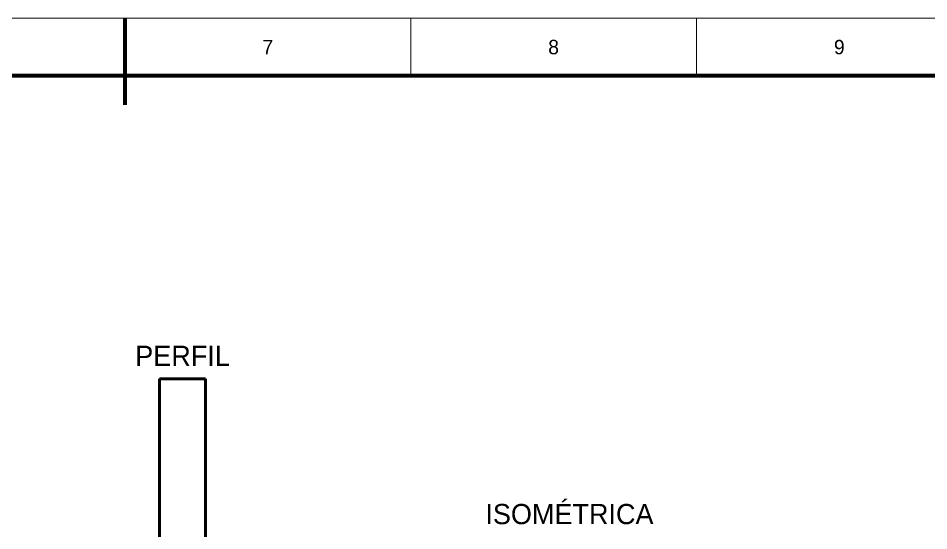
# Model space of a CAD drawing. Header units: millimetres. Extents: x 0 to 594, y 0 to 420.
# Drawn here: x 278.5 to 436.3, y 331.2 to 420 of the extents above; entities that cross this region are included whole.
import ezdxf
from ezdxf.enums import TextEntityAlignment as Align

# ---------------------------------------------------------------- set-up
doc = ezdxf.new("R2010")
doc.units = ezdxf.units.MM
doc.linetypes.add('DASHED', pattern=[1.524, 1.27, -0.254])
for name, color, linetype, lineweight in [('FINA', 7, 'CONTINUOUS', 18), ('NORMA', 7, 'CONTINUOUS', 70), ('OCULTA', 8, 'DASHED', 25), ('TEXTO', 7, 'CONTINUOUS', 25), ('VISIBLE', 7, 'CONTINUOUS', 50)]:
    doc.layers.add(name, color=color, linetype=linetype, lineweight=lineweight)

msp = doc.modelspace()

# ---------------------------------------------------------------- linework, layer by layer
at = {"layer": 'FINA'}
for p, q in [((297, 410), (297, 420)), ((346.5, 410), (346.5, 420)), ((396, 410), (396, 420))]:
    msp.add_line(p, q, dxfattribs=at)
msp.add_lwpolyline([(0, 0), (594, 0), (594, 420), (0, 420)], close=True, dxfattribs=at)
at = {"layer": 'NORMA'}
msp.add_line((297, 420), (297, 405), dxfattribs=at)
msp.add_lwpolyline([(20, 10), (584, 10), (584, 410), (20, 410)], close=True, dxfattribs=at)
at = {"layer": 'OCULTA'}
for p, q in [((302.97, 357.5), (302.98, 357.5)), ((302.98, 357.5), (303, 357.5)), ((303, 357.5), (303.05, 357.5)), ((303.05, 357.5), (303.11, 357.5)), ((303.11, 357.5), (303.18, 357.5)), ((303.18, 357.5), (303.27, 357.5)), ((303.38, 357.5), (303.27, 357.5)), ((303.38, 357.5), (303.5, 357.5)), ((303.5, 357.5), (303.64, 357.5)), ((303.8, 357.5), (303.64, 357.5)), ((303.8, 357.5), (303.96, 357.5)), ((304.14, 357.5), (303.96, 357.5)), ((304.14, 357.5), (304.33, 357.5)), ((304.53, 357.5), (304.33, 357.5)), ((304.53, 357.5), (304.75, 357.5)), ((304.97, 357.5), (304.75, 357.5)), ((305.2, 357.5), (304.97, 357.5)), ((305.2, 357.5), (305.44, 357.5)), ((305.68, 357.5), (305.44, 357.5)), ((305.93, 357.5), (305.68, 357.5)), ((306.19, 357.5), (305.93, 357.5)), ((306.45, 357.5), (306.19, 357.5)), ((306.71, 357.5), (306.45, 357.5)), ((306.97, 357.5), (306.71, 357.5)), ((307.23, 357.5), (306.97, 357.5)), ((307.49, 357.5), (307.23, 357.5)), ((307.75, 357.5), (307.49, 357.5)), ((308, 357.5), (307.75, 357.5)), ((308.25, 357.5), (308, 357.5)), ((308.5, 357.5), (308.25, 357.5)), ((308.74, 357.5), (308.5, 357.5)), ((308.97, 357.5), (308.74, 357.5)), ((309.19, 357.5), (308.97, 357.5)), ((309.4, 357.5), (309.19, 357.5)), ((309.61, 357.5), (309.4, 357.5)), ((309.8, 357.5), (309.61, 357.5)), ((309.98, 357.5), (309.8, 357.5)), ((310.14, 357.5), (309.98, 357.5)), ((310.29, 357.5), (310.14, 357.5)), ((310.43, 357.5), (310.29, 357.5)), ((310.56, 357.5), (310.43, 357.5)), ((310.66, 357.5), (310.56, 357.5)), ((310.76, 357.5), (310.66, 357.5)), ((310.83, 357.5), (310.76, 357.5)), ((310.89, 357.5), (310.83, 357.5)), ((310.93, 357.5), (310.89, 357.5)), ((310.96, 357.5), (310.93, 357.5)), ((310.97, 357.5), (310.96, 357.5))]:
    msp.add_line(p, q, dxfattribs=at)
at = {"layer": 'VISIBLE'}
for p, q in [((302.98, 357.5), (302.97, 357.5)), ((302.97, 307), (302.97, 357.5)), ((302.97, 357.5), (302.97, 357.5)), ((302.97, 357.5), (302.97, 357.5)), ((302.97, 357.5), (310.97, 357.5)), ((303, 357.5), (302.98, 357.5)), ((303.05, 357.5), (303, 357.5)), ((303.11, 357.5), (303.05, 357.5)), ((303.18, 357.5), (303.11, 357.5)), ((303.27, 357.5), (303.18, 357.5)), ((303.38, 357.5), (303.27, 357.5)), ((303.5, 357.5), (303.38, 357.5)), ((303.64, 357.5), (303.5, 357.5)), ((303.8, 357.5), (303.64, 357.5)), ((303.96, 357.5), (303.8, 357.5)), ((304.14, 357.5), (303.96, 357.5)), ((304.33, 357.5), (304.14, 357.5)), ((304.53, 357.5), (304.33, 357.5)), ((304.75, 357.5), (304.53, 357.5)), ((304.97, 357.5), (304.75, 357.5)), ((305.2, 357.5), (304.97, 357.5)), ((305.44, 357.5), (305.2, 357.5)), ((305.68, 357.5), (305.44, 357.5)), ((305.93, 357.5), (305.68, 357.5)), ((306.19, 357.5), (305.93, 357.5)), ((306.45, 357.5), (306.19, 357.5)), ((306.71, 357.5), (306.45, 357.5)), ((306.97, 357.5), (306.71, 357.5)), ((307.23, 357.5), (306.97, 357.5)), ((307.49, 357.5), (307.23, 357.5)), ((307.75, 357.5), (307.49, 357.5)), ((308, 357.5), (307.75, 357.5)), ((308.25, 357.5), (308, 357.5)), ((308.5, 357.5), (308.25, 357.5)), ((308.5, 357.5), (308.74, 357.5)), ((308.97, 357.5), (308.74, 357.5)), ((309.19, 357.5), (308.97, 357.5)), ((309.19, 357.5), (309.4, 357.5)), ((309.61, 357.5), (309.4, 357.5)), ((309.61, 357.5), (309.8, 357.5)), ((309.98, 357.5), (309.8, 357.5)), ((309.98, 357.5), (310.14, 357.5)), ((310.29, 357.5), (310.14, 357.5)), ((310.29, 357.5), (310.43, 357.5)), ((310.43, 357.5), (310.56, 357.5)), ((310.66, 357.5), (310.56, 357.5)), ((310.66, 357.5), (310.76, 357.5)), ((310.76, 357.5), (310.83, 357.5)), ((310.83, 357.5), (310.89, 357.5)), ((310.89, 357.5), (310.93, 357.5)), ((310.93, 357.5), (310.96, 357.5)), ((310.96, 357.5), (310.97, 357.5)), ((310.97, 357.5), (310.97, 357.5)), ((310.97, 357.5), (310.97, 357.5)), ((310.97, 357.5), (310.97, 307))]:
    msp.add_line(p, q, dxfattribs=at)

# ---------------------------------------------------------------- texts
at = {"layer": 'TEXTO'}
for s, height, p in [('7', 2.5, (321.75, 415)), ('8', 2.5, (371.25, 415)), ('9', 2.5, (420.75, 415)), ('PERFIL', 3.5, (306.97, 361.5)), ('ISOMÉTRICA', 3.5, (374, 334.09))]:
    msp.add_text(s, height=height, dxfattribs=at).set_placement(p, align=Align.MIDDLE_CENTER)

doc.saveas('drawing.dxf')
